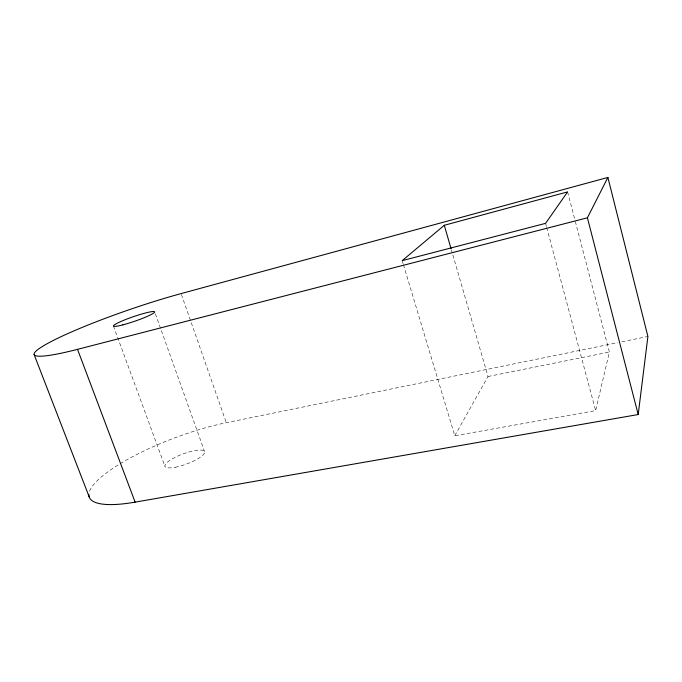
<?xml version="1.0" encoding="UTF-8"?>
<svg xmlns="http://www.w3.org/2000/svg" width="682" height="682" viewBox="0 0 682 682"><rect width="100%" height="100%" fill="white"/><g stroke="black" fill="none" stroke-linecap="round" stroke-linejoin="round"><path stroke-width="0.51" stroke-dasharray="3.41 2.56" d="M403.429 264.718L454.783 435.772L595.642 410.598L609.393 352.057L575.105 220.644M454.783 435.772L487.997 376.507L451.382 249.8M89.547 491.245A101.209 25.686 -20.5 0 1 226.288 422.712L617.636 342.671M621.813 341.818L647.9 336.482M487.997 376.507L609.393 352.057M113.408 325.996L164.908 466.198M155.377 313.814L204.583 451.552M181.403 294.513L226.288 422.712M402.21 260.643L403.122 263.704M545.583 223.346L546.41 226.433M546.683 227.464L595.642 410.598M567.603 191.898L574.841 219.613M175.231 467.264A21.151 5.345 -20.4 0 0 204.685 451.961A21.151 5.345 -20.4 0 0 174.43 457.707A21.151 5.345 -20.4 0 0 175.231 467.264"/><path stroke-width="1.02" d="M88.882 494.262A101.209 25.686 -20.5 0 0 135.13 502.14L638.199 414.537L647.9 336.482L607.884 177.439L181.08 293.592A104.431 11.398 -19 0 0 48.737 342.841A104.431 11.398 -19 0 0 77.518 349.346L587.415 217.805L607.884 177.439M444.297 225.282L402.21 260.643L545.583 223.346L567.603 191.898L444.297 225.282L451.083 248.777M34.1 354.521L89.24 496.99M77.518 349.346L135.13 502.14M587.415 217.805L638.199 414.537M122.828 324.871A21.815 2.37 -19 0 0 154.661 312.066A21.815 2.37 -19 0 0 124.661 319.918A21.815 2.37 -19 0 0 122.828 324.871"/></g></svg>
